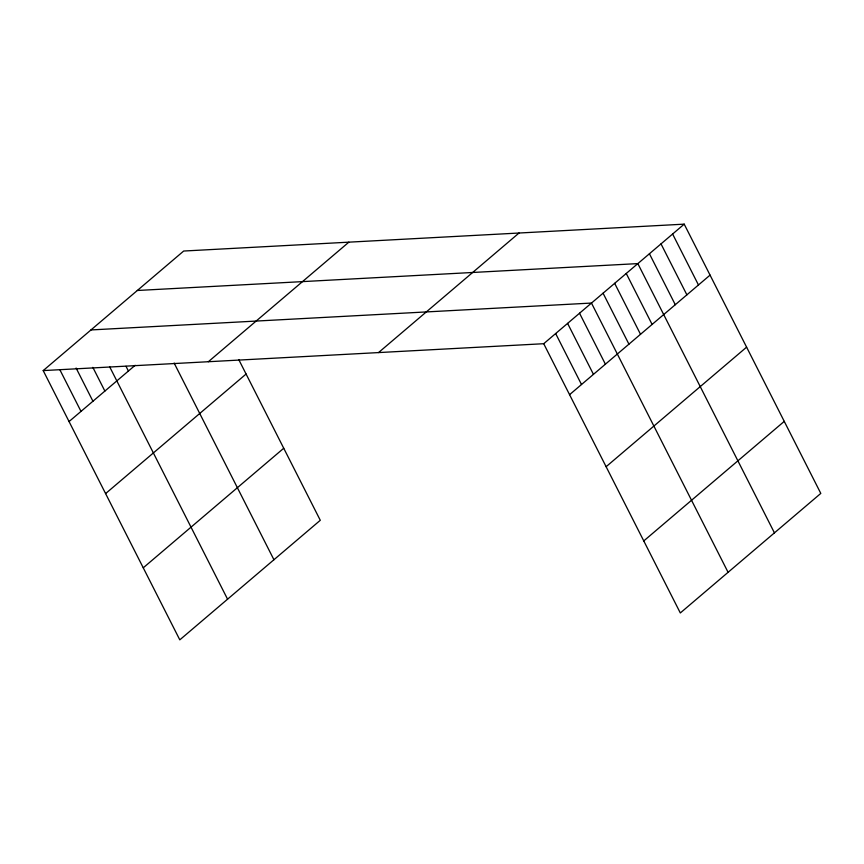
<?xml version="1.0" encoding="UTF-8"?>
<svg xmlns="http://www.w3.org/2000/svg" width="864" height="864" viewBox="0 0 864 864"><rect width="100%" height="100%" fill="white"/><g stroke="black" fill="none" stroke-linecap="round" stroke-linejoin="round"><path stroke-width="1.3" d="M43.2 370.591L183.686 251.035L684.202 224.154L820.8 493.409L680.314 612.965L543.715 343.71L43.2 370.591L179.798 639.846L320.285 520.29L238.777 359.629M69.055 421.556L135.173 365.288M208.364 361.714L348.851 242.168M105.602 493.592L246.089 374.036M378.54 352.577L519.026 233.021M143.251 567.81L283.738 448.254M543.715 343.71L684.202 224.154M569.57 394.675L710.057 275.119M606.118 466.711L746.604 347.155M643.766 540.929L784.253 421.373M137.322 290.488L637.837 263.606L774.436 532.861M90.968 329.94L591.473 303.059L728.082 572.314M672.613 234.014L698.468 284.98M661.014 243.886L686.88 294.851M649.426 253.746L675.281 304.711M626.249 273.467L652.104 324.432M614.66 283.338L640.516 334.303M603.072 293.198L628.927 344.164M579.539 313.222L605.394 364.187M567.594 323.384L593.449 374.35M555.649 333.547L581.504 384.512M174.15 363.064L273.931 559.742M126.004 366.304L128.412 371.045M109.609 366.682L227.567 599.195M92.858 367.362L104.879 391.068M76.108 368.042L92.934 401.231M59.951 369.911L81 411.394"/></g></svg>
